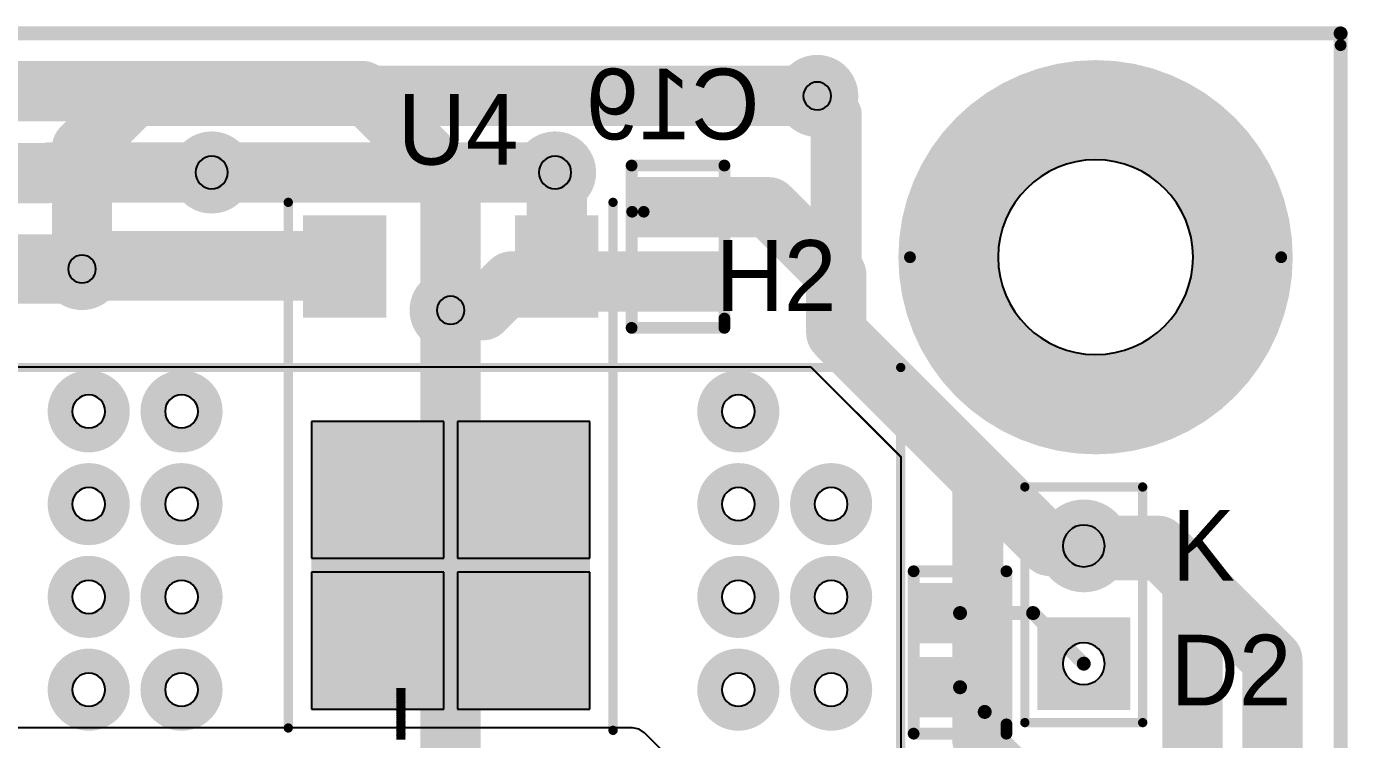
# Model space of a CAD drawing. Extents: x 0.11 to 5.41, y 1.37 to 6.94.
# Drawn here: x 4.278 to 5.399, y 6.336 to 6.941 of the extents above; entities that cross this region are included whole.
import ezdxf

# ---------------------------------------------------------------- set-up
doc = ezdxf.new("R2010")
doc.units = 0
doc.layers.get('0').update_dxf_attribs({"linetype": 'CONTINUOUS'})
for name, color, linetype in [('BOTTOMLAYER', 5, 'CONTINUOUS'), ('BOTTOMOVERLAY', 54, 'CONTINUOUS'), ('BOTTOMPASTE', 16, 'CONTINUOUS'), ('BOTTOMSOLDER', 6, 'CONTINUOUS'), ('DRILLDRAWING', 1, 'CONTINUOUS'), ('KEEPOUTLAYER', 6, 'CONTINUOUS'), ('MECHANICAL1', 6, 'CONTINUOUS'), ('MULTILAYER', 9, 'CONTINUOUS'), ('TOPLAYER', 1, 'CONTINUOUS'), ('TOPOVERLAY', 2, 'CONTINUOUS'), ('TOPPASTE', 8, 'CONTINUOUS'), ('TOPSOLDER', 216, 'CONTINUOUS')]:
    doc.layers.add(name, color=color, linetype=linetype)

# ---------------------------------------------------------------- blocks, each defined once
blk = doc.blocks.new('TO_252_10')
at = {"layer": 'MECHANICAL1', "const_width": 0.007874}
for points in [[(-0.3818898, 0.5703544), (-0.3818898, -0.1678346)], [(0.3779528, 0.5703544), (-0.3818898, 0.5703544)], [(0.3779528, 0.5703544), (0.3779528, -0.1678346)], [(0.3779528, -0.1678346), (-0.3818898, -0.1678346)]]:
    blk.add_lwpolyline(points, dxfattribs=at)
at = {"layer": 'MECHANICAL1', "const_width": 0.003937}
for points in [[(-0.3838583, 0.5703544, 1), (-0.3799213, 0.5703544, 1)], [(-0.3838583, 0.5703544, 1), (-0.3799213, 0.5703544, 1)], [(0.3759843, 0.5703544, 1), (0.3799213, 0.5703544, 1)], [(0.3759843, 0.5703544, 1), (0.3799213, 0.5703544, 1)], [(-0.3838583, -0.1678346, 1), (-0.3799213, -0.1678346, 1)], [(-0.3838583, -0.1678346, 1), (-0.3799213, -0.1678346, 1)], [(0.3759843, -0.1678346, 1), (0.3799213, -0.1678346, 1)], [(0.3759843, -0.1678346, 1), (0.3799213, -0.1678346, 1)]]:
    blk.add_lwpolyline(points, format="xyb", close=True, dxfattribs=at)
at = {"layer": 'TOPLAYER'}
for points, const_width in [([(-0.0541338, 0.112874), (-0.0541338, -0.1115354)], 0.1082677), ([(0.0541338, 0.112874), (0.0541338, -0.1115354)], 0.1082677), ([(-0.1082677, 0.0567716), (0.1082677, 0.0567716)], 0.1122047), ([(-0.1082677, -0.055433), (0.1082677, -0.055433)], 0.1122047), ([(-0.1027558, -0.2200788), (-0.1027558, -0.2870078)], 0.0255905), ([(-0.0771654, -0.2200788), (-0.0771654, -0.2870078)], 0.0255905), ([(0.0771654, -0.2200788), (0.0771654, -0.2870078)], 0.0255905), ([(0.1027558, -0.2200788), (0.1027558, -0.2870078)], 0.0255905), ([(-0.1155511, -0.2368111), (-0.0643701, -0.2368111)], 0.0334645), ([(0.0643701, -0.2368111), (0.1155511, -0.2368111)], 0.0334645), ([(-0.1155511, -0.2702755), (-0.0643701, -0.2702755)], 0.0334645), ([(0.0643701, -0.2702755), (0.1155511, -0.2702755)], 0.0334645)]:
    blk.add_lwpolyline(points, dxfattribs=dict(at, const_width=const_width))
for points, const_width in [([(-0.0541338, 0.0006693, 1), (0.0541338, 0.0006693, 1)], 0.1082677), ([(-0.1027559, -0.2535433, 1), (-0.0771653, -0.2535433, 1)], 0.0255905), ([(0.0771653, -0.2535433, 1), (0.1027559, -0.2535433, 1)], 0.0255905)]:
    blk.add_lwpolyline(points, format="xyb", close=True, dxfattribs=dict(at, const_width=const_width))
at = {"layer": 'TOPOVERLAY', "const_width": 0.007874}
for points in [[(-0.1377953, 0.1401654), (-0.1377953, -0.308)], [(0.1377953, 0.1381654), (0.1377953, -0.308)]]:
    blk.add_lwpolyline(points, dxfattribs=at)
at = {"layer": 'TOPOVERLAY'}
for points, const_width in [([(-0.1397638, 0.1401654, 1), (-0.1358268, 0.1401654, 1)], 0.003937), ([(0.1358268, 0.1381654, 1), (0.1397638, 0.1381654, 1)], 0.003937), ([(-0.154, -0.3, 1), (-0.1638426, -0.3, 1)], 0.0098425), ([(-0.1663032, -0.3, 1), (-0.161382, -0.3, 1)], 0.0049212), ([(-0.1564606, -0.3, 1), (-0.1515394, -0.3, 1)], 0.0049212), ([(-0.1397638, -0.308, 1), (-0.1358268, -0.308, 1)], 0.003937), ([(0.1358268, -0.308, 1), (0.1397638, -0.308, 1)], 0.003937)]:
    blk.add_lwpolyline(points, format="xyb", close=True, dxfattribs=dict(at, const_width=const_width))
at = {"layer": 'TOPPASTE'}
for points, const_width in [([(-0.0541338, 0.112874), (-0.0541338, -0.1115354)], 0.1082677), ([(0.0541338, 0.112874), (0.0541338, -0.1115354)], 0.1082677), ([(-0.1082677, 0.0567716), (0.1082677, 0.0567716)], 0.1122047), ([(-0.1082677, -0.055433), (0.1082677, -0.055433)], 0.1122047), ([(-0.1027558, -0.2200788), (-0.1027558, -0.2870078)], 0.0255905), ([(-0.0771654, -0.2200788), (-0.0771654, -0.2870078)], 0.0255905), ([(0.0771654, -0.2200788), (0.0771654, -0.2870078)], 0.0255905), ([(0.1027558, -0.2200788), (0.1027558, -0.2870078)], 0.0255905), ([(-0.1155511, -0.2368111), (-0.0643701, -0.2368111)], 0.0334645), ([(0.0643701, -0.2368111), (0.1155511, -0.2368111)], 0.0334645), ([(-0.1155511, -0.2702755), (-0.0643701, -0.2702755)], 0.0334645), ([(0.0643701, -0.2702755), (0.1155511, -0.2702755)], 0.0334645)]:
    blk.add_lwpolyline(points, dxfattribs=dict(at, const_width=const_width))
for points, const_width in [([(-0.0541338, 0.0006693, 1), (0.0541338, 0.0006693, 1)], 0.1082677), ([(-0.1027559, -0.2535433, 1), (-0.0771653, -0.2535433, 1)], 0.0255905), ([(0.0771653, -0.2535433, 1), (0.1027559, -0.2535433, 1)], 0.0255905)]:
    blk.add_lwpolyline(points, format="xyb", close=True, dxfattribs=dict(at, const_width=const_width))
at = {"layer": 'TOPSOLDER'}
for points, const_width in [([(-0.0590551, 0.1227165), (-0.0590551, -0.1213779)], 0.1181102), ([(0.0590551, 0.1227165), (0.0590551, -0.1213779)], 0.1181102), ([(-0.1181102, 0.0616929), (0.1181102, 0.0616929)], 0.1220472), ([(-0.1181102, -0.0603543), (0.1181102, -0.0603543)], 0.1220472), ([(-0.1076771, -0.2102363), (-0.1076771, -0.2968503)], 0.035433), ([(-0.0722441, -0.2102363), (-0.0722441, -0.2968503)], 0.035433), ([(0.0722441, -0.2102363), (0.0722441, -0.2968503)], 0.035433), ([(0.1076771, -0.2102363), (0.1076771, -0.2968503)], 0.035433), ([(-0.1253936, -0.2318898), (-0.0545276, -0.2318898)], 0.043307), ([(0.0545276, -0.2318898), (0.1253936, -0.2318898)], 0.043307), ([(-0.1253936, -0.2751968), (-0.0545276, -0.2751968)], 0.043307), ([(0.0545276, -0.2751968), (0.1253936, -0.2751968)], 0.043307)]:
    blk.add_lwpolyline(points, dxfattribs=dict(at, const_width=const_width))
for points, const_width in [([(-0.0590551, 0.0006693, 1), (0.0590551, 0.0006693, 1)], 0.1181102), ([(-0.1076771, -0.2535433, 1), (-0.0722441, -0.2535433, 1)], 0.035433), ([(0.0722441, -0.2535433, 1), (0.1076771, -0.2535433, 1)], 0.035433)]:
    blk.add_lwpolyline(points, format="xyb", close=True, dxfattribs=dict(at, const_width=const_width))
blk = doc.blocks.new('T________M___71')
at = {"layer": 'BOTTOMLAYER', "const_width": 0.0748031}
blk.add_lwpolyline([(-0.1200787, 0, 1), (0.1200787, 0, 1)], format="xyb", close=True, dxfattribs=at)
at = {"layer": 'BOTTOMSOLDER', "const_width": 0.0846456}
blk.add_lwpolyline([(-0.125, 0, 1), (0.125, 0, 1)], format="xyb", close=True, dxfattribs=at)
at = {"layer": 'DRILLDRAWING'}
blk.add_lwpolyline([(-0.0826771, 0, 1), (0.0826771, 0, 1)], format="xyb", close=True, dxfattribs=at)
at = {"layer": 'KEEPOUTLAYER'}
for points, const_width in [([(0.1574803, 0, 1), (-0.1574803, 0, 1)], 0.01), ([(-0.1599803, 0, 1), (-0.1549803, 0, 1)], 0.005), ([(0.1549803, 0, 1), (0.1599803, 0, 1)], 0.005)]:
    blk.add_lwpolyline(points, format="xyb", close=True, dxfattribs=dict(at, const_width=const_width))
at = {"layer": 'MULTILAYER', "const_width": 0.0748031}
blk.add_lwpolyline([(-0.1200787, 0, 1), (0.1200787, 0, 1)], format="xyb", close=True, dxfattribs=at)
at = {"layer": 'TOPLAYER', "const_width": 0.0748031}
blk.add_lwpolyline([(-0.1200787, 0, 1), (0.1200787, 0, 1)], format="xyb", close=True, dxfattribs=at)
at = {"layer": 'TOPSOLDER', "const_width": 0.0846456}
blk.add_lwpolyline([(-0.125, 0, 1), (0.125, 0, 1)], format="xyb", close=True, dxfattribs=at)
blk = doc.blocks.new('HDR1X2_75')
at = {"layer": 'BOTTOMLAYER', "const_width": 0.011811}
for points in [[(-0.023622, 0.0295275), (-0.023622, -0.0295275)], [(0.023622, 0.0295275), (0.023622, -0.0295275)], [(-0.0295275, 0.023622), (0.0295275, 0.023622)], [(-0.0295275, -0.023622), (0.0295275, -0.023622)]]:
    blk.add_lwpolyline(points, dxfattribs=at)
for points in [[(-0.023622, 0, 1), (0.023622, 0, 1)], [(0.076378, 0, 1), (0.123622, 0, 1)]]:
    blk.add_lwpolyline(points, format="xyb", close=True, dxfattribs=at)
at = {"layer": 'BOTTOMSOLDER', "const_width": 0.0216535}
for points in [[(-0.0285433, 0.03937), (-0.0285433, -0.03937)], [(0.0285433, 0.03937), (0.0285433, -0.03937)], [(-0.03937, 0.0285433), (0.03937, 0.0285433)], [(-0.03937, -0.0285433), (0.03937, -0.0285433)]]:
    blk.add_lwpolyline(points, dxfattribs=at)
for points in [[(-0.0285433, 0, 1), (0.0285433, 0, 1)], [(0.0714567, 0, 1), (0.1285433, 0, 1)]]:
    blk.add_lwpolyline(points, format="xyb", close=True, dxfattribs=at)
at = {"layer": 'DRILLDRAWING'}
for points in [[(-0.0177165, 0, 1), (0.0177165, 0, 1)], [(0.0822835, 0, 1), (0.1177165, 0, 1)]]:
    blk.add_lwpolyline(points, format="xyb", close=True, dxfattribs=at)
at = {"layer": 'MULTILAYER', "const_width": 0.011811}
for points in [[(-0.023622, 0.0295275), (-0.023622, -0.0295275)], [(0.023622, 0.0295275), (0.023622, -0.0295275)], [(-0.0295275, 0.023622), (0.0295275, 0.023622)], [(-0.0295275, -0.023622), (0.0295275, -0.023622)]]:
    blk.add_lwpolyline(points, dxfattribs=at)
for points in [[(-0.023622, 0, 1), (0.023622, 0, 1)], [(0.076378, 0, 1), (0.123622, 0, 1)]]:
    blk.add_lwpolyline(points, format="xyb", close=True, dxfattribs=at)
at = {"layer": 'TOPLAYER', "const_width": 0.011811}
for points in [[(-0.023622, 0.0295275), (-0.023622, -0.0295275)], [(0.023622, 0.0295275), (0.023622, -0.0295275)], [(-0.0295275, 0.023622), (0.0295275, 0.023622)], [(-0.0295275, -0.023622), (0.0295275, -0.023622)]]:
    blk.add_lwpolyline(points, dxfattribs=at)
for points in [[(-0.023622, 0, 1), (0.023622, 0, 1)], [(0.076378, 0, 1), (0.123622, 0, 1)]]:
    blk.add_lwpolyline(points, format="xyb", close=True, dxfattribs=at)
at = {"layer": 'TOPOVERLAY', "const_width": 0.007874}
for points in [[(-0.05, 0.05), (-0.05, -0.05)], [(-0.05, 0.05), (0.15, 0.05)], [(0.15, 0.05), (0.15, -0.05)], [(-0.05, -0.05), (0.15, -0.05)]]:
    blk.add_lwpolyline(points, dxfattribs=at)
at = {"layer": 'TOPOVERLAY', "const_width": 0.003937}
for points in [[(-0.0519685, 0.05, 1), (-0.0480315, 0.05, 1)], [(-0.0519685, 0.05, 1), (-0.0480315, 0.05, 1)], [(0.1480315, 0.05, 1), (0.1519685, 0.05, 1)], [(0.1480315, 0.05, 1), (0.1519685, 0.05, 1)], [(-0.0519685, -0.05, 1), (-0.0480315, -0.05, 1)], [(-0.0519685, -0.05, 1), (-0.0480315, -0.05, 1)], [(0.1480315, -0.05, 1), (0.1519685, -0.05, 1)], [(0.1480315, -0.05, 1), (0.1519685, -0.05, 1)]]:
    blk.add_lwpolyline(points, format="xyb", close=True, dxfattribs=at)
at = {"layer": 'TOPSOLDER', "const_width": 0.0216535}
for points in [[(-0.0285433, 0.03937), (-0.0285433, -0.03937)], [(0.0285433, 0.03937), (0.0285433, -0.03937)], [(-0.03937, 0.0285433), (0.03937, 0.0285433)], [(-0.03937, -0.0285433), (0.03937, -0.0285433)]]:
    blk.add_lwpolyline(points, dxfattribs=at)
for points in [[(-0.0285433, 0, 1), (0.0285433, 0, 1)], [(0.0714567, 0, 1), (0.1285433, 0, 1)]]:
    blk.add_lwpolyline(points, format="xyb", close=True, dxfattribs=at)
blk = doc.blocks.new('0805__2012__P_______B_82')
at = {"layer": 'BOTTOMLAYER'}
for points, const_width in [([(-0.015748, 0.0127952), (0.015748, 0.0127952)], 0.0255905), ([(-0.007874, 0.0255905), (-0.007874, -0.0255905)], 0.015748), ([(0.007874, 0.0255905), (0.007874, -0.0255905)], 0.015748), ([(0.0472441, 0.0127952), (0.0787401, 0.0127952)], 0.0255905), ([(0.0551181, 0.0255905), (0.0551181, -0.0255905)], 0.015748), ([(0.0708661, 0.0255905), (0.0708661, -0.0255905)], 0.015748), ([(-0.015748, -0.0127952), (0.015748, -0.0127952)], 0.0255905), ([(0.0472441, -0.0127952), (0.0787401, -0.0127952)], 0.0255905)]:
    blk.add_lwpolyline(points, dxfattribs=dict(at, const_width=const_width))
at = {"layer": 'BOTTOMLAYER', "const_width": 0.015748}
for points in [[(-0.007874, 0, 1), (0.007874, 0, 1)], [(0.0551181, 0, 1), (0.0708661, 0, 1)]]:
    blk.add_lwpolyline(points, format="xyb", close=True, dxfattribs=at)
at = {"layer": 'BOTTOMOVERLAY', "const_width": 0.01}
for points in [[(-0.0393701, 0.0393701), (0.0984252, 0.0393701)], [(-0.0393701, 0.0393701), (-0.0393701, -0.0393701)], [(0.0984252, 0.0393701), (0.0984252, -0.0393701)], [(-0.0393701, -0.0393701), (0.0984252, -0.0393701)], [(-0.0393701, -0.0393701), (-0.0314961, -0.0393701)]]:
    blk.add_lwpolyline(points, dxfattribs=at)
at = {"layer": 'BOTTOMOVERLAY', "const_width": 0.005}
for points in [[(-0.0418701, 0.0393701, 1), (-0.0368701, 0.0393701, 1)], [(-0.0418701, 0.0393701, 1), (-0.0368701, 0.0393701, 1)], [(0.0959252, 0.0393701, 1), (0.1009252, 0.0393701, 1)], [(0.0959252, 0.0393701, 1), (0.1009252, 0.0393701, 1)], [(-0.0418701, -0.0393701, 1), (-0.0368701, -0.0393701, 1)], [(-0.0418701, -0.0393701, 1), (-0.0368701, -0.0393701, 1)], [(-0.0418701, -0.0393701, 1), (-0.0368701, -0.0393701, 1)], [(-0.0339961, -0.0393701, 1), (-0.0289961, -0.0393701, 1)], [(0.0959252, -0.0393701, 1), (0.1009252, -0.0393701, 1)], [(0.0959252, -0.0393701, 1), (0.1009252, -0.0393701, 1)]]:
    blk.add_lwpolyline(points, format="xyb", close=True, dxfattribs=at)
at = {"layer": 'BOTTOMPASTE'}
for points, const_width in [([(-0.015748, 0.0127952), (0.015748, 0.0127952)], 0.0255905), ([(-0.007874, 0.0255905), (-0.007874, -0.0255905)], 0.015748), ([(0.007874, 0.0255905), (0.007874, -0.0255905)], 0.015748), ([(0.0472441, 0.0127952), (0.0787401, 0.0127952)], 0.0255905), ([(0.0551181, 0.0255905), (0.0551181, -0.0255905)], 0.015748), ([(0.0708661, 0.0255905), (0.0708661, -0.0255905)], 0.015748), ([(-0.015748, -0.0127952), (0.015748, -0.0127952)], 0.0255905), ([(0.0472441, -0.0127952), (0.0787401, -0.0127952)], 0.0255905)]:
    blk.add_lwpolyline(points, dxfattribs=dict(at, const_width=const_width))
at = {"layer": 'BOTTOMPASTE', "const_width": 0.015748}
for points in [[(-0.007874, 0, 1), (0.007874, 0, 1)], [(0.0551181, 0, 1), (0.0708661, 0, 1)]]:
    blk.add_lwpolyline(points, format="xyb", close=True, dxfattribs=at)
at = {"layer": 'BOTTOMSOLDER'}
for points, const_width in [([(-0.0127952, 0.035433), (-0.0127952, -0.035433)], 0.0255905), ([(0.0127952, 0.035433), (0.0127952, -0.035433)], 0.0255905), ([(0.0501969, 0.035433), (0.0501969, -0.035433)], 0.0255905), ([(0.0757873, 0.035433), (0.0757873, -0.035433)], 0.0255905), ([(-0.0255905, 0.0177165), (0.0255905, 0.0177165)], 0.035433), ([(0.0374016, 0.0177165), (0.0885826, 0.0177165)], 0.035433), ([(-0.0255905, -0.0177165), (0.0255905, -0.0177165)], 0.035433), ([(0.0374016, -0.0177165), (0.0885826, -0.0177165)], 0.035433)]:
    blk.add_lwpolyline(points, dxfattribs=dict(at, const_width=const_width))
at = {"layer": 'BOTTOMSOLDER', "const_width": 0.0255905}
for points in [[(-0.0127953, 0, 1), (0.0127953, 0, 1)], [(0.0501968, 0, 1), (0.0757874, 0, 1)]]:
    blk.add_lwpolyline(points, format="xyb", close=True, dxfattribs=at)
blk = doc.blocks.new('0805__2012__P_______B_101')
at = {"layer": 'BOTTOMLAYER'}
for points, const_width in [([(-0.015748, 0.0127952), (0.015748, 0.0127952)], 0.0255905), ([(-0.007874, 0.0255905), (-0.007874, -0.0255905)], 0.015748), ([(0.007874, 0.0255905), (0.007874, -0.0255905)], 0.015748), ([(0.0472441, 0.0127952), (0.0787401, 0.0127952)], 0.0255905), ([(0.0551181, 0.0255905), (0.0551181, -0.0255905)], 0.015748), ([(0.0708661, 0.0255905), (0.0708661, -0.0255905)], 0.015748), ([(-0.015748, -0.0127952), (0.015748, -0.0127952)], 0.0255905), ([(0.0472441, -0.0127952), (0.0787401, -0.0127952)], 0.0255905)]:
    blk.add_lwpolyline(points, dxfattribs=dict(at, const_width=const_width))
at = {"layer": 'BOTTOMLAYER', "const_width": 0.015748}
for points in [[(-0.007874, 0, 1), (0.007874, 0, 1)], [(0.0551181, 0, 1), (0.0708661, 0, 1)]]:
    blk.add_lwpolyline(points, format="xyb", close=True, dxfattribs=at)
at = {"layer": 'BOTTOMOVERLAY', "const_width": 0.01}
for points in [[(-0.0393701, 0.0393701), (0.0984252, 0.0393701)], [(-0.0393701, 0.0393701), (-0.0393701, -0.0393701)], [(0.0984252, 0.0393701), (0.0984252, -0.0393701)], [(-0.0393701, -0.0393701), (0.0984252, -0.0393701)], [(-0.0393701, -0.0393701), (-0.0314961, -0.0393701)]]:
    blk.add_lwpolyline(points, dxfattribs=at)
at = {"layer": 'BOTTOMOVERLAY', "const_width": 0.005}
for points in [[(-0.0418701, 0.0393701, 1), (-0.0368701, 0.0393701, 1)], [(-0.0418701, 0.0393701, 1), (-0.0368701, 0.0393701, 1)], [(0.0959252, 0.0393701, 1), (0.1009252, 0.0393701, 1)], [(0.0959252, 0.0393701, 1), (0.1009252, 0.0393701, 1)], [(-0.0418701, -0.0393701, 1), (-0.0368701, -0.0393701, 1)], [(-0.0418701, -0.0393701, 1), (-0.0368701, -0.0393701, 1)], [(-0.0418701, -0.0393701, 1), (-0.0368701, -0.0393701, 1)], [(-0.0339961, -0.0393701, 1), (-0.0289961, -0.0393701, 1)], [(0.0959252, -0.0393701, 1), (0.1009252, -0.0393701, 1)], [(0.0959252, -0.0393701, 1), (0.1009252, -0.0393701, 1)]]:
    blk.add_lwpolyline(points, format="xyb", close=True, dxfattribs=at)
at = {"layer": 'BOTTOMPASTE'}
for points, const_width in [([(-0.015748, 0.0127952), (0.015748, 0.0127952)], 0.0255905), ([(-0.007874, 0.0255905), (-0.007874, -0.0255905)], 0.015748), ([(0.007874, 0.0255905), (0.007874, -0.0255905)], 0.015748), ([(0.0472441, 0.0127952), (0.0787401, 0.0127952)], 0.0255905), ([(0.0551181, 0.0255905), (0.0551181, -0.0255905)], 0.015748), ([(0.0708661, 0.0255905), (0.0708661, -0.0255905)], 0.015748), ([(-0.015748, -0.0127952), (0.015748, -0.0127952)], 0.0255905), ([(0.0472441, -0.0127952), (0.0787401, -0.0127952)], 0.0255905)]:
    blk.add_lwpolyline(points, dxfattribs=dict(at, const_width=const_width))
at = {"layer": 'BOTTOMPASTE', "const_width": 0.015748}
for points in [[(-0.007874, 0, 1), (0.007874, 0, 1)], [(0.0551181, 0, 1), (0.0708661, 0, 1)]]:
    blk.add_lwpolyline(points, format="xyb", close=True, dxfattribs=at)
at = {"layer": 'BOTTOMSOLDER'}
for points, const_width in [([(-0.0127952, 0.035433), (-0.0127952, -0.035433)], 0.0255905), ([(0.0127952, 0.035433), (0.0127952, -0.035433)], 0.0255905), ([(0.0501969, 0.035433), (0.0501969, -0.035433)], 0.0255905), ([(0.0757873, 0.035433), (0.0757873, -0.035433)], 0.0255905), ([(-0.0255905, 0.0177165), (0.0255905, 0.0177165)], 0.035433), ([(0.0374016, 0.0177165), (0.0885826, 0.0177165)], 0.035433), ([(-0.0255905, -0.0177165), (0.0255905, -0.0177165)], 0.035433), ([(0.0374016, -0.0177165), (0.0885826, -0.0177165)], 0.035433)]:
    blk.add_lwpolyline(points, dxfattribs=dict(at, const_width=const_width))
at = {"layer": 'BOTTOMSOLDER', "const_width": 0.0255905}
for points in [[(-0.0127953, 0, 1), (0.0127953, 0, 1)], [(0.0501968, 0, 1), (0.0757874, 0, 1)]]:
    blk.add_lwpolyline(points, format="xyb", close=True, dxfattribs=at)

msp = doc.modelspace()

# ---------------------------------------------------------------- linework, layer by layer
at = {"layer": 'BOTTOMLAYER'}
for p, q in [((4.2598425, 6.6520866), (4.9433278, 6.6520866)), ((4.9433278, 6.6520866), (5.0196851, 6.5757293)), ((5.0196851, 6.5757293), (5.0196851, 5.9748266))]:
    msp.add_line(p, q, dxfattribs=at)
for points, const_width in [([(4.325, 6.8375591), (4.3693307, 6.8818898)], 0.0511811), ([(4.3693307, 6.8818898), (4.9488189, 6.8818898)], 0.0511811), ([(4.325, 6.735), (4.325, 6.8375591)], 0.0511811), ([(4.4350394, 6.8169291), (4.726378, 6.8169291)], 0.0511811), ([(4.8307084, 6.7874008), (4.9075992, 6.7874008)], 0.0511811), ([(4.9075992, 6.7874008), (4.965, 6.73)], 0.0511811), ([(4.665, 6.7), (4.6894094, 6.7244094)], 0.0511811), ([(4.6894094, 6.7244094), (4.8307087, 6.7244094)], 0.0511811), ([(4.965, 6.6809566), (4.965, 6.73)], 0.0511811), ([(4.6377953, 6.0393701), (4.6377953, 6.7)], 0.0511811), ([(4.6377953, 6.7), (4.665, 6.7)], 0.0511811), ([(4.965, 6.6809566), (5.1459566, 6.5)], 0.0511811), ([(5.1459566, 6.5), (5.175, 6.5)], 0.0511811), ([(5.175, 6.5), (5.238189, 6.5)], 0.0511811), ([(5.238189, 6.5), (5.335, 6.403189)], 0.0511811), ([(5.07, 6.4429921), (5.1320079, 6.4429921)], 0.011811), ([(5.1320079, 6.4429921), (5.175, 6.4)], 0.011811), ([(5.335, 3.97), (5.335, 6.403189)], 0.0511811), ([(5.07, 6.38), (5.0909449, 6.3590551)], 0.011811), ([(5.0909449, 6.2932026), (5.0909449, 6.3590551)], 0.011811)]:
    msp.add_lwpolyline(points, dxfattribs=dict(at, const_width=const_width))
for points, const_width in [([(4.3565354, 6.8818898, 1), (4.382126, 6.8818898, 1)], 0.0255905), ([(4.3565354, 6.8818898, 1), (4.382126, 6.8818898, 1)], 0.0255905), ([(4.9360236, 6.8818898, 1), (4.9616142, 6.8818898, 1)], 0.0255905), ([(4.9304134, 6.8818898, 1), (4.9672244, 6.8818898, 1)], 0.013189), ([(4.3122047, 6.8375591, 1), (4.3377953, 6.8375591, 1)], 0.0255905), ([(4.3122047, 6.8375591, 1), (4.3377953, 6.8375591, 1)], 0.0255905), ([(4.4222441, 6.8169291, 1), (4.4478347, 6.8169291, 1)], 0.0255905), ([(4.4156496, 6.8169291, 1), (4.4544292, 6.8169291, 1)], 0.0112204), ([(4.7135827, 6.8169291, 1), (4.7391733, 6.8169291, 1)], 0.0255905), ([(4.7069882, 6.8169291, 1), (4.7457678, 6.8169291, 1)], 0.0112204), ([(4.8179131, 6.7874008, 1), (4.8435037, 6.7874008, 1)], 0.0255905), ([(4.8948039, 6.7874008, 1), (4.9203945, 6.7874008, 1)], 0.0255905), ([(4.8948039, 6.7874008, 1), (4.9203945, 6.7874008, 1)], 0.0255905), ([(4.3122047, 6.735, 1), (4.3377953, 6.735, 1)], 0.0255905), ([(4.3065945, 6.735, 1), (4.3434055, 6.735, 1)], 0.013189), ([(4.6766141, 6.7244094, 1), (4.7022047, 6.7244094, 1)], 0.0255905), ([(4.6766141, 6.7244094, 1), (4.7022047, 6.7244094, 1)], 0.0255905), ([(4.8179134, 6.7244094, 1), (4.843504, 6.7244094, 1)], 0.0255905), ([(4.9522047, 6.73, 1), (4.9777953, 6.73, 1)], 0.0255905), ([(4.9522047, 6.73, 1), (4.9777953, 6.73, 1)], 0.0255905), ([(4.625, 6.7, 1), (4.6505906, 6.7, 1)], 0.0255905), ([(4.625, 6.7, 1), (4.6505906, 6.7, 1)], 0.0255905), ([(4.6193898, 6.7, 1), (4.6562008, 6.7, 1)], 0.013189), ([(4.6522047, 6.7, 1), (4.6777953, 6.7, 1)], 0.0255905), ([(4.6522047, 6.7, 1), (4.6777953, 6.7, 1)], 0.0255905), ([(4.9522047, 6.6809566, 1), (4.9777953, 6.6809566, 1)], 0.0255905), ([(4.9522047, 6.6809566, 1), (4.9777953, 6.6809566, 1)], 0.0255905), ([(4.3112087, 6.6141732, 1), (4.3502087, 6.6141732, 1)], 0.011), ([(4.3899488, 6.6141732, 1), (4.4289488, 6.6141732, 1)], 0.011), ([(4.8623898, 6.6141732, 1), (4.9013898, 6.6141732, 1)], 0.011), ([(4.3112087, 6.5354331, 1), (4.3502087, 6.5354331, 1)], 0.011), ([(4.3899488, 6.5354331, 1), (4.4289488, 6.5354331, 1)], 0.011), ([(4.8623898, 6.5354331, 1), (4.9013898, 6.5354331, 1)], 0.011), ([(4.9411299, 6.5354331, 1), (4.9801299, 6.5354331, 1)], 0.011), ([(5.1331613, 6.5, 1), (5.1587519, 6.5, 1)], 0.0255905), ([(5.1331613, 6.5, 1), (5.1587519, 6.5, 1)], 0.0255905), ([(5.1622047, 6.5, 1), (5.1877953, 6.5, 1)], 0.0255905), ([(5.1622047, 6.5, 1), (5.1877953, 6.5, 1)], 0.0255905), ([(5.2253937, 6.5, 1), (5.2509843, 6.5, 1)], 0.0255905), ([(5.2253937, 6.5, 1), (5.2509843, 6.5, 1)], 0.0255905), ([(4.3112087, 6.4566929, 1), (4.3502087, 6.4566929, 1)], 0.011), ([(4.3899488, 6.4566929, 1), (4.4289488, 6.4566929, 1)], 0.011), ([(4.8623898, 6.4566929, 1), (4.9013898, 6.4566929, 1)], 0.011), ([(4.9411299, 6.4566929, 1), (4.9801299, 6.4566929, 1)], 0.011), ([(5.0670473, 6.4429921, 1), (5.0729527, 6.4429921, 1)], 0.0059055), ([(5.1290552, 6.4429921, 1), (5.1349606, 6.4429921, 1)], 0.0059055), ([(5.1290552, 6.4429921, 1), (5.1349606, 6.4429921, 1)], 0.0059055), ([(5.3222047, 6.403189, 1), (5.3477953, 6.403189, 1)], 0.0255905), ([(5.3222047, 6.403189, 1), (5.3477953, 6.403189, 1)], 0.0255905), ([(4.3112087, 6.3779528, 1), (4.3502087, 6.3779528, 1)], 0.011), ([(4.3899488, 6.3779528, 1), (4.4289488, 6.3779528, 1)], 0.011), ([(4.8623898, 6.3779528, 1), (4.9013898, 6.3779528, 1)], 0.011), ([(4.9411299, 6.3779528, 1), (4.9801299, 6.3779528, 1)], 0.011), ([(5.1720473, 6.4, 1), (5.1779527, 6.4, 1)], 0.0059055), ([(5.0670473, 6.38, 1), (5.0729527, 6.38, 1)], 0.0059055), ([(5.0879922, 6.3590551, 1), (5.0938976, 6.3590551, 1)], 0.0059055), ([(5.0879922, 6.3590551, 1), (5.0938976, 6.3590551, 1)], 0.0059055)]:
    msp.add_lwpolyline(points, format="xyb", close=True, dxfattribs=dict(at, const_width=const_width))
at = {"layer": 'BOTTOMOVERLAY', "const_width": 0.001}
for points in [[(4.592063, 6.379), (4.599063, 6.379)], [(4.592063, 6.378), (4.599063, 6.378)], [(4.592063, 6.377), (4.599063, 6.377)], [(4.592063, 6.376), (4.599063, 6.376)], [(4.592063, 6.375), (4.599063, 6.375)], [(4.592063, 6.374), (4.599063, 6.374)], [(4.592063, 6.373), (4.599063, 6.373)], [(4.592063, 6.372), (4.599063, 6.372)], [(4.592063, 6.371), (4.599063, 6.371)], [(4.592063, 6.37), (4.599063, 6.37)], [(4.592063, 6.369), (4.599063, 6.369)], [(4.592063, 6.368), (4.599063, 6.368)], [(4.592063, 6.367), (4.599063, 6.367)], [(4.592063, 6.366), (4.599063, 6.366)], [(4.592063, 6.365), (4.599063, 6.365)], [(4.592063, 6.364), (4.599063, 6.364)], [(4.592063, 6.363), (4.599063, 6.363)], [(4.592063, 6.362), (4.599063, 6.362)], [(4.592063, 6.361), (4.599063, 6.361)], [(4.592063, 6.36), (4.599063, 6.36)], [(4.592063, 6.359), (4.599063, 6.359)], [(4.592063, 6.358), (4.599063, 6.358)], [(4.592063, 6.357), (4.599063, 6.357)], [(4.592063, 6.356), (4.599063, 6.356)], [(4.592063, 6.355), (4.599063, 6.355)], [(4.592063, 6.354), (4.599063, 6.354)], [(4.592063, 6.353), (4.599063, 6.353)], [(4.592063, 6.352), (4.599063, 6.352)], [(4.592063, 6.351), (4.599063, 6.351)], [(4.592063, 6.35), (4.599063, 6.35)], [(4.592063, 6.349), (4.599063, 6.349)], [(4.592063, 6.348), (4.599063, 6.348)], [(4.592063, 6.347), (4.599063, 6.347)], [(4.592063, 6.346), (4.599063, 6.346)], [(4.592063, 6.345), (4.599063, 6.345)], [(4.592063, 6.344), (4.599063, 6.344)], [(4.592063, 6.343), (4.599063, 6.343)], [(4.592063, 6.342), (4.599063, 6.342)], [(4.592063, 6.341), (4.599063, 6.341)], [(4.592063, 6.34), (4.599063, 6.34)], [(4.592063, 6.339), (4.599063, 6.339)], [(4.592063, 6.338), (4.599063, 6.338)], [(4.592063, 6.337), (4.599063, 6.337)], [(4.592063, 6.336), (4.599063, 6.336)]]:
    msp.add_lwpolyline(points, dxfattribs=at)
at = {"layer": 'BOTTOMOVERLAY', "const_width": 0.0005}
for points in [[(4.591813, 6.379, 1), (4.592313, 6.379, 1)], [(4.591813, 6.378, 1), (4.592313, 6.378, 1)], [(4.598813, 6.379, 1), (4.599313, 6.379, 1)], [(4.598813, 6.378, 1), (4.599313, 6.378, 1)], [(4.591813, 6.377, 1), (4.592313, 6.377, 1)], [(4.591813, 6.376, 1), (4.592313, 6.376, 1)], [(4.591813, 6.375, 1), (4.592313, 6.375, 1)], [(4.591813, 6.374, 1), (4.592313, 6.374, 1)], [(4.591813, 6.373, 1), (4.592313, 6.373, 1)], [(4.591813, 6.372, 1), (4.592313, 6.372, 1)], [(4.591813, 6.371, 1), (4.592313, 6.371, 1)], [(4.591813, 6.37, 1), (4.592313, 6.37, 1)], [(4.591813, 6.369, 1), (4.592313, 6.369, 1)], [(4.591813, 6.368, 1), (4.592313, 6.368, 1)], [(4.591813, 6.367, 1), (4.592313, 6.367, 1)], [(4.598813, 6.377, 1), (4.599313, 6.377, 1)], [(4.598813, 6.376, 1), (4.599313, 6.376, 1)], [(4.598813, 6.375, 1), (4.599313, 6.375, 1)], [(4.598813, 6.374, 1), (4.599313, 6.374, 1)], [(4.598813, 6.373, 1), (4.599313, 6.373, 1)], [(4.598813, 6.372, 1), (4.599313, 6.372, 1)], [(4.598813, 6.371, 1), (4.599313, 6.371, 1)], [(4.598813, 6.37, 1), (4.599313, 6.37, 1)], [(4.598813, 6.369, 1), (4.599313, 6.369, 1)], [(4.598813, 6.368, 1), (4.599313, 6.368, 1)], [(4.598813, 6.367, 1), (4.599313, 6.367, 1)], [(4.591813, 6.366, 1), (4.592313, 6.366, 1)], [(4.591813, 6.365, 1), (4.592313, 6.365, 1)], [(4.591813, 6.364, 1), (4.592313, 6.364, 1)], [(4.591813, 6.363, 1), (4.592313, 6.363, 1)], [(4.591813, 6.362, 1), (4.592313, 6.362, 1)], [(4.591813, 6.361, 1), (4.592313, 6.361, 1)], [(4.591813, 6.36, 1), (4.592313, 6.36, 1)], [(4.591813, 6.359, 1), (4.592313, 6.359, 1)], [(4.591813, 6.358, 1), (4.592313, 6.358, 1)], [(4.591813, 6.357, 1), (4.592313, 6.357, 1)], [(4.591813, 6.356, 1), (4.592313, 6.356, 1)], [(4.598813, 6.366, 1), (4.599313, 6.366, 1)], [(4.598813, 6.365, 1), (4.599313, 6.365, 1)], [(4.598813, 6.364, 1), (4.599313, 6.364, 1)], [(4.598813, 6.363, 1), (4.599313, 6.363, 1)], [(4.598813, 6.362, 1), (4.599313, 6.362, 1)], [(4.598813, 6.361, 1), (4.599313, 6.361, 1)], [(4.598813, 6.36, 1), (4.599313, 6.36, 1)], [(4.598813, 6.359, 1), (4.599313, 6.359, 1)], [(4.598813, 6.358, 1), (4.599313, 6.358, 1)], [(4.598813, 6.357, 1), (4.599313, 6.357, 1)], [(4.598813, 6.356, 1), (4.599313, 6.356, 1)], [(4.591813, 6.355, 1), (4.592313, 6.355, 1)], [(4.591813, 6.354, 1), (4.592313, 6.354, 1)], [(4.591813, 6.353, 1), (4.592313, 6.353, 1)], [(4.591813, 6.352, 1), (4.592313, 6.352, 1)], [(4.591813, 6.351, 1), (4.592313, 6.351, 1)], [(4.591813, 6.35, 1), (4.592313, 6.35, 1)], [(4.591813, 6.349, 1), (4.592313, 6.349, 1)], [(4.591813, 6.348, 1), (4.592313, 6.348, 1)], [(4.591813, 6.347, 1), (4.592313, 6.347, 1)], [(4.591813, 6.346, 1), (4.592313, 6.346, 1)], [(4.591813, 6.345, 1), (4.592313, 6.345, 1)], [(4.598813, 6.355, 1), (4.599313, 6.355, 1)], [(4.598813, 6.354, 1), (4.599313, 6.354, 1)], [(4.598813, 6.353, 1), (4.599313, 6.353, 1)], [(4.598813, 6.352, 1), (4.599313, 6.352, 1)], [(4.598813, 6.351, 1), (4.599313, 6.351, 1)], [(4.598813, 6.35, 1), (4.599313, 6.35, 1)], [(4.598813, 6.349, 1), (4.599313, 6.349, 1)], [(4.598813, 6.348, 1), (4.599313, 6.348, 1)], [(4.598813, 6.347, 1), (4.599313, 6.347, 1)], [(4.598813, 6.346, 1), (4.599313, 6.346, 1)], [(4.598813, 6.345, 1), (4.599313, 6.345, 1)], [(4.591813, 6.344, 1), (4.592313, 6.344, 1)], [(4.591813, 6.343, 1), (4.592313, 6.343, 1)], [(4.591813, 6.342, 1), (4.592313, 6.342, 1)], [(4.591813, 6.341, 1), (4.592313, 6.341, 1)], [(4.591813, 6.34, 1), (4.592313, 6.34, 1)], [(4.591813, 6.339, 1), (4.592313, 6.339, 1)], [(4.591813, 6.338, 1), (4.592313, 6.338, 1)], [(4.591813, 6.337, 1), (4.592313, 6.337, 1)], [(4.591813, 6.336, 1), (4.592313, 6.336, 1)], [(4.598813, 6.344, 1), (4.599313, 6.344, 1)], [(4.598813, 6.343, 1), (4.599313, 6.343, 1)], [(4.598813, 6.342, 1), (4.599313, 6.342, 1)], [(4.598813, 6.341, 1), (4.599313, 6.341, 1)], [(4.598813, 6.34, 1), (4.599313, 6.34, 1)], [(4.598813, 6.339, 1), (4.599313, 6.339, 1)], [(4.598813, 6.338, 1), (4.599313, 6.338, 1)], [(4.598813, 6.337, 1), (4.599313, 6.337, 1)], [(4.598813, 6.336, 1), (4.599313, 6.336, 1)]]:
    msp.add_lwpolyline(points, format="xyb", close=True, dxfattribs=at)
at = {"layer": 'BOTTOMSOLDER'}
for points, const_width in [([(4.9254922, 6.8818898, 1), (4.9721456, 6.8818898, 1)], 0.0230315), ([(4.4107284, 6.8169291, 1), (4.4593504, 6.8169291, 1)], 0.0210629), ([(4.702067, 6.8169291, 1), (4.750689, 6.8169291, 1)], 0.0210629), ([(4.3016733, 6.735, 1), (4.3483267, 6.735, 1)], 0.0230315), ([(4.6144686, 6.7, 1), (4.661122, 6.7, 1)], 0.0230315), ([(4.3062875, 6.6141732, 1), (4.3551299, 6.6141732, 1)], 0.0208425), ([(4.3850276, 6.6141732, 1), (4.43387, 6.6141732, 1)], 0.0208425), ([(4.8574686, 6.6141732, 1), (4.906311, 6.6141732, 1)], 0.0208425), ([(4.3062875, 6.5354331, 1), (4.3551299, 6.5354331, 1)], 0.0208425), ([(4.3850276, 6.5354331, 1), (4.43387, 6.5354331, 1)], 0.0208425), ([(4.8574686, 6.5354331, 1), (4.906311, 6.5354331, 1)], 0.0208425), ([(4.9362087, 6.5354331, 1), (4.9850511, 6.5354331, 1)], 0.0208425), ([(4.3062875, 6.4566929, 1), (4.3551299, 6.4566929, 1)], 0.0208425), ([(4.3850276, 6.4566929, 1), (4.43387, 6.4566929, 1)], 0.0208425), ([(4.8574686, 6.4566929, 1), (4.906311, 6.4566929, 1)], 0.0208425), ([(4.9362087, 6.4566929, 1), (4.9850511, 6.4566929, 1)], 0.0208425), ([(4.3062875, 6.3779528, 1), (4.3551299, 6.3779528, 1)], 0.0208425), ([(4.3850276, 6.3779528, 1), (4.43387, 6.3779528, 1)], 0.0208425), ([(4.8574686, 6.3779528, 1), (4.906311, 6.3779528, 1)], 0.0208425), ([(4.9362087, 6.3779528, 1), (4.9850511, 6.3779528, 1)], 0.0208425)]:
    msp.add_lwpolyline(points, format="xyb", close=True, dxfattribs=dict(at, const_width=const_width))
at = {"layer": 'DRILLDRAWING'}
for points in [[(4.9370079, 6.8818898, 1), (4.9606299, 6.8818898, 1)], [(4.4212599, 6.8169291, 1), (4.4488189, 6.8169291, 1)], [(4.7125985, 6.8169291, 1), (4.7401575, 6.8169291, 1)], [(4.313189, 6.735, 1), (4.336811, 6.735, 1)], [(4.6259843, 6.7, 1), (4.6496063, 6.7, 1)], [(4.3167087, 6.6141732, 1), (4.3447087, 6.6141732, 1)], [(4.3954488, 6.6141732, 1), (4.4234488, 6.6141732, 1)], [(4.8678898, 6.6141732, 1), (4.8958898, 6.6141732, 1)], [(4.3167087, 6.5354331, 1), (4.3447087, 6.5354331, 1)], [(4.3954488, 6.5354331, 1), (4.4234488, 6.5354331, 1)], [(4.8678898, 6.5354331, 1), (4.8958898, 6.5354331, 1)], [(4.9466299, 6.5354331, 1), (4.9746299, 6.5354331, 1)], [(4.3167087, 6.4566929, 1), (4.3447087, 6.4566929, 1)], [(4.3954488, 6.4566929, 1), (4.4234488, 6.4566929, 1)], [(4.8678898, 6.4566929, 1), (4.8958898, 6.4566929, 1)], [(4.9466299, 6.4566929, 1), (4.9746299, 6.4566929, 1)], [(4.3167087, 6.3779528, 1), (4.3447087, 6.3779528, 1)], [(4.3954488, 6.3779528, 1), (4.4234488, 6.3779528, 1)], [(4.8678898, 6.3779528, 1), (4.8958898, 6.3779528, 1)], [(4.9466299, 6.3779528, 1), (4.9746299, 6.3779528, 1)]]:
    msp.add_lwpolyline(points, format="xyb", close=True, dxfattribs=at)
at = {"layer": 'KEEPOUTLAYER', "const_width": 0.011811}
for points in [[(2.01, 6.935), (5.3929134, 6.935)], [(5.3929134, 3.01), (5.3929134, 6.935)]]:
    msp.add_lwpolyline(points, dxfattribs=at)
at = {"layer": 'KEEPOUTLAYER', "const_width": 0.0059055}
msp.add_lwpolyline([(5.3899607, 6.935, 1), (5.3958661, 6.935, 1)], format="xyb", close=True, dxfattribs=at)
msp.add_lwpolyline([(5.3899607, 6.935, 1), (5.3958661, 6.935, 1)], format="xyb", close=True, dxfattribs=at)
at = {"layer": 'MECHANICAL1', "const_width": 0.01}
msp.add_lwpolyline([(5.3929134, 2.725), (5.3929134, 6.925)], dxfattribs=at)
at = {"layer": 'MECHANICAL1', "const_width": 0.005}
msp.add_lwpolyline([(5.3904134, 6.925, 1), (5.3954134, 6.925, 1)], format="xyb", close=True, dxfattribs=at)
at = {"layer": 'MULTILAYER'}
for points, const_width in [([(4.9304134, 6.8818898, 1), (4.9672244, 6.8818898, 1)], 0.013189), ([(4.4156496, 6.8169291, 1), (4.4544292, 6.8169291, 1)], 0.0112204), ([(4.7069882, 6.8169291, 1), (4.7457678, 6.8169291, 1)], 0.0112204), ([(4.3065945, 6.735, 1), (4.3434055, 6.735, 1)], 0.013189), ([(4.6193898, 6.7, 1), (4.6562008, 6.7, 1)], 0.013189), ([(4.3112087, 6.6141732, 1), (4.3502087, 6.6141732, 1)], 0.011), ([(4.3899488, 6.6141732, 1), (4.4289488, 6.6141732, 1)], 0.011), ([(4.8623898, 6.6141732, 1), (4.9013898, 6.6141732, 1)], 0.011), ([(4.3112087, 6.5354331, 1), (4.3502087, 6.5354331, 1)], 0.011), ([(4.3899488, 6.5354331, 1), (4.4289488, 6.5354331, 1)], 0.011), ([(4.8623898, 6.5354331, 1), (4.9013898, 6.5354331, 1)], 0.011), ([(4.9411299, 6.5354331, 1), (4.9801299, 6.5354331, 1)], 0.011), ([(4.3112087, 6.4566929, 1), (4.3502087, 6.4566929, 1)], 0.011), ([(4.3899488, 6.4566929, 1), (4.4289488, 6.4566929, 1)], 0.011), ([(4.8623898, 6.4566929, 1), (4.9013898, 6.4566929, 1)], 0.011), ([(4.9411299, 6.4566929, 1), (4.9801299, 6.4566929, 1)], 0.011), ([(4.3112087, 6.3779528, 1), (4.3502087, 6.3779528, 1)], 0.011), ([(4.3899488, 6.3779528, 1), (4.4289488, 6.3779528, 1)], 0.011), ([(4.8623898, 6.3779528, 1), (4.9013898, 6.3779528, 1)], 0.011), ([(4.9411299, 6.3779528, 1), (4.9801299, 6.3779528, 1)], 0.011)]:
    msp.add_lwpolyline(points, format="xyb", close=True, dxfattribs=dict(at, const_width=const_width))
at = {"layer": 'TOPLAYER'}
for p, q in [((4.2598425, 6.6520866), (4.942987, 6.6520866)), ((4.942987, 6.6520866), (5.0196851, 6.5753885)), ((4.6318898, 6.6056299), (4.5196851, 6.6056299)), ((4.5196851, 6.6056299), (4.5196851, 6.4894882)), ((4.6318898, 6.4894882), (4.6318898, 6.6056299)), ((4.7559055, 6.6056299), (4.6437008, 6.6056299)), ((4.6437008, 6.6056299), (4.6437008, 6.4894882)), ((4.7559055, 6.4894882), (4.7559055, 6.6056299)), ((5.0196851, 6.5753885), (5.0196851, 6.1306904)), ((4.5196851, 6.4894882), (4.6318898, 6.4894882)), ((4.6437008, 6.4894882), (4.7559055, 6.4894882)), ((4.6318898, 6.4776772), (4.5196851, 6.4776772)), ((4.5196851, 6.4776772), (4.5196851, 6.3615355)), ((4.6318898, 6.3615355), (4.6318898, 6.4776772)), ((4.7559055, 6.4776772), (4.6437008, 6.4776772)), ((4.6437008, 6.4776772), (4.6437008, 6.3615355)), ((4.7559055, 6.3615355), (4.7559055, 6.4776772)), ((4.5196851, 6.3615355), (4.6318898, 6.3615355)), ((4.6437008, 6.3615355), (4.7559055, 6.3615355)), ((4.7921918, 6.3456652), (4.2598425, 6.3456652)), ((4.7977219, 6.3445652), (4.7921918, 6.3456652)), ((4.8024101, 6.3414326), (4.7977219, 6.3445652)), ((4.9594213, 6.1844214), (4.8024101, 6.3414326))]:
    msp.add_line(p, q, dxfattribs=at)
for points, const_width in [([(3.496063, 6.886063), (4.5627559, 6.886063)], 0.0511811), ([(4.5627559, 6.886063), (4.6377953, 6.8110236)], 0.0511811), ([(4.9488189, 6.8818898), (4.965, 6.8657087)], 0.0433071), ([(4.965, 6.675), (4.965, 6.8657087)], 0.0433071), ([(4.1931953, 6.8164567), (4.2968047, 6.8164567)], 0.0511811), ([(4.2968047, 6.8164567), (4.2972771, 6.8169291)], 0.0511811), ([(4.2972771, 6.8169291), (4.4350394, 6.8169291)], 0.0511811), ([(4.726378, 6.8169291), (4.7277559, 6.8155512)], 0.0511811), ([(4.7277559, 6.7377953), (4.7277559, 6.8155512)], 0.0511811), ([(4.6377953, 6.7), (4.6377953, 6.8110236)], 0.0511811), ([(4.18, 6.735), (4.325, 6.735)], 0.0590551), ([(4.3387795, 6.7362205), (4.3403543, 6.7377953)], 0.0590551), ([(4.3403543, 6.7377953), (4.5478347, 6.7377953)], 0.0590551), ([(4.6377953, 6.4835827), (4.6377953, 6.7)], 0.0511811), ([(4.965, 6.675), (5.085, 6.555)], 0.0433071), ([(5.085, 6.335), (5.085, 6.555)], 0.0433071), ([(5.19, 6.4925), (5.2387598, 6.4925)], 0.0433071), ([(5.2387598, 6.4925), (5.2673622, 6.4638976)], 0.0433071), ([(5.2673622, 6.0440158), (5.2673622, 6.4638976)], 0.0511811), ([(5.085, 6.335), (5.145, 6.275)], 0.0433071)]:
    msp.add_lwpolyline(points, dxfattribs=dict(at, const_width=const_width))
for points, const_width in [([(4.5499606, 6.886063, 1), (4.5755512, 6.886063, 1)], 0.0255905), ([(4.5499606, 6.886063, 1), (4.5755512, 6.886063, 1)], 0.0255905), ([(4.9304134, 6.8818898, 1), (4.9672244, 6.8818898, 1)], 0.013189), ([(4.9379921, 6.8818898, 1), (4.9596457, 6.8818898, 1)], 0.0216535), ([(4.9541732, 6.8657087, 1), (4.9758268, 6.8657087, 1)], 0.0216535), ([(4.9541732, 6.8657087, 1), (4.9758268, 6.8657087, 1)], 0.0216535), ([(4.2840094, 6.8164567, 1), (4.3096, 6.8164567, 1)], 0.0255905), ([(4.2840094, 6.8164567, 1), (4.3096, 6.8164567, 1)], 0.0255905), ([(4.2844818, 6.8169291, 1), (4.3100724, 6.8169291, 1)], 0.0255905), ([(4.2844818, 6.8169291, 1), (4.3100724, 6.8169291, 1)], 0.0255905), ([(4.4222441, 6.8169291, 1), (4.4478347, 6.8169291, 1)], 0.0255905), ([(4.4156496, 6.8169291, 1), (4.4544292, 6.8169291, 1)], 0.0112204), ([(4.7135827, 6.8169291, 1), (4.7391733, 6.8169291, 1)], 0.0255905), ([(4.7069882, 6.8169291, 1), (4.7457678, 6.8169291, 1)], 0.0112204), ([(4.7149606, 6.8155512, 1), (4.7405512, 6.8155512, 1)], 0.0255905), ([(4.7149606, 6.8155512, 1), (4.7405512, 6.8155512, 1)], 0.0255905), ([(4.625, 6.8110236, 1), (4.6505906, 6.8110236, 1)], 0.0255905), ([(4.625, 6.8110236, 1), (4.6505906, 6.8110236, 1)], 0.0255905), ([(4.3102362, 6.735, 1), (4.3397638, 6.735, 1)], 0.0295275), ([(4.3065945, 6.735, 1), (4.3434055, 6.735, 1)], 0.013189), ([(4.3240157, 6.7362205, 1), (4.3535433, 6.7362205, 1)], 0.0295275), ([(4.3255905, 6.7377953, 1), (4.3551181, 6.7377953, 1)], 0.0295275), ([(4.3255905, 6.7377953, 1), (4.3551181, 6.7377953, 1)], 0.0295275), ([(4.5330709, 6.7377953, 1), (4.5625985, 6.7377953, 1)], 0.0295275), ([(4.7149606, 6.7377953, 1), (4.7405512, 6.7377953, 1)], 0.0255905), ([(4.625, 6.7, 1), (4.6505906, 6.7, 1)], 0.0255905), ([(4.625, 6.7, 1), (4.6505906, 6.7, 1)], 0.0255905), ([(4.6193898, 6.7, 1), (4.6562008, 6.7, 1)], 0.013189), ([(4.9541732, 6.675, 1), (4.9758268, 6.675, 1)], 0.0216535), ([(4.9541732, 6.675, 1), (4.9758268, 6.675, 1)], 0.0216535), ([(4.3112087, 6.6141732, 1), (4.3502087, 6.6141732, 1)], 0.011), ([(4.3899488, 6.6141732, 1), (4.4289488, 6.6141732, 1)], 0.011), ([(4.8623898, 6.6141732, 1), (4.9013898, 6.6141732, 1)], 0.011), ([(5.0741732, 6.555, 1), (5.0958268, 6.555, 1)], 0.0216535), ([(5.0741732, 6.555, 1), (5.0958268, 6.555, 1)], 0.0216535), ([(4.3112087, 6.5354331, 1), (4.3502087, 6.5354331, 1)], 0.011), ([(4.3899488, 6.5354331, 1), (4.4289488, 6.5354331, 1)], 0.011), ([(4.8623898, 6.5354331, 1), (4.9013898, 6.5354331, 1)], 0.011), ([(4.9411299, 6.5354331, 1), (4.9801299, 6.5354331, 1)], 0.011), ([(5.1791732, 6.4925, 1), (5.2008268, 6.4925, 1)], 0.0216535), ([(5.227933, 6.4925, 1), (5.2495866, 6.4925, 1)], 0.0216535), ([(5.227933, 6.4925, 1), (5.2495866, 6.4925, 1)], 0.0216535), ([(4.625, 6.4835827, 1), (4.6505906, 6.4835827, 1)], 0.0255905), ([(4.3112087, 6.4566929, 1), (4.3502087, 6.4566929, 1)], 0.011), ([(4.3899488, 6.4566929, 1), (4.4289488, 6.4566929, 1)], 0.011), ([(4.8623898, 6.4566929, 1), (4.9013898, 6.4566929, 1)], 0.011), ([(4.9411299, 6.4566929, 1), (4.9801299, 6.4566929, 1)], 0.011), ([(5.2545669, 6.4638976, 1), (5.2801575, 6.4638976, 1)], 0.0255905), ([(5.2565354, 6.4638976, 1), (5.278189, 6.4638976, 1)], 0.0216535), ([(4.3112087, 6.3779528, 1), (4.3502087, 6.3779528, 1)], 0.011), ([(4.3899488, 6.3779528, 1), (4.4289488, 6.3779528, 1)], 0.011), ([(4.8623898, 6.3779528, 1), (4.9013898, 6.3779528, 1)], 0.011), ([(4.9411299, 6.3779528, 1), (4.9801299, 6.3779528, 1)], 0.011), ([(5.0741732, 6.335, 1), (5.0958268, 6.335, 1)], 0.0216535), ([(5.0741732, 6.335, 1), (5.0958268, 6.335, 1)], 0.0216535)]:
    msp.add_lwpolyline(points, format="xyb", close=True, dxfattribs=dict(at, const_width=const_width))
msp.add_solid([(4.5196851, 6.3615355), (4.7559055, 6.3615355), (4.5196851, 6.6056299), (4.7559055, 6.6056299)], dxfattribs=at)
at = {"layer": 'TOPSOLDER'}
for points, const_width in [([(4.9254922, 6.8818898, 1), (4.9721456, 6.8818898, 1)], 0.0230315), ([(4.4107284, 6.8169291, 1), (4.4593504, 6.8169291, 1)], 0.0210629), ([(4.702067, 6.8169291, 1), (4.750689, 6.8169291, 1)], 0.0210629), ([(4.3016733, 6.735, 1), (4.3483267, 6.735, 1)], 0.0230315), ([(4.6144686, 6.7, 1), (4.661122, 6.7, 1)], 0.0230315), ([(4.3062875, 6.6141732, 1), (4.3551299, 6.6141732, 1)], 0.0208425), ([(4.3850276, 6.6141732, 1), (4.43387, 6.6141732, 1)], 0.0208425), ([(4.8574686, 6.6141732, 1), (4.906311, 6.6141732, 1)], 0.0208425), ([(4.3062875, 6.5354331, 1), (4.3551299, 6.5354331, 1)], 0.0208425), ([(4.3850276, 6.5354331, 1), (4.43387, 6.5354331, 1)], 0.0208425), ([(4.8574686, 6.5354331, 1), (4.906311, 6.5354331, 1)], 0.0208425), ([(4.9362087, 6.5354331, 1), (4.9850511, 6.5354331, 1)], 0.0208425), ([(4.3062875, 6.4566929, 1), (4.3551299, 6.4566929, 1)], 0.0208425), ([(4.3850276, 6.4566929, 1), (4.43387, 6.4566929, 1)], 0.0208425), ([(4.8574686, 6.4566929, 1), (4.906311, 6.4566929, 1)], 0.0208425), ([(4.9362087, 6.4566929, 1), (4.9850511, 6.4566929, 1)], 0.0208425), ([(4.3062875, 6.3779528, 1), (4.3551299, 6.3779528, 1)], 0.0208425), ([(4.3850276, 6.3779528, 1), (4.43387, 6.3779528, 1)], 0.0208425), ([(4.8574686, 6.3779528, 1), (4.906311, 6.3779528, 1)], 0.0208425), ([(4.9362087, 6.3779528, 1), (4.9850511, 6.3779528, 1)], 0.0208425)]:
    msp.add_lwpolyline(points, format="xyb", close=True, dxfattribs=dict(at, const_width=const_width))

# ---------------------------------------------------------------- block references
msp.add_blockref('T________M___71', (5.185, 6.745))
for name, p, rotation in [('0805__2012__P_______B_82', (4.8307087, 6.7244094), 90), ('TO_252_10', (4.6377953, 6.4835827), 180), ('HDR1X2_75', (5.175, 6.4), 90), ('0805__2012__P_______B_101', (5.07, 6.38), 90)]:
    msp.add_blockref(name, p, dxfattribs=dict(rotation=rotation))

# ---------------------------------------------------------------- texts
at = {"layer": 'BOTTOMOVERLAY', "text_generation_flag": 2}
msp.add_text('C19', height=0.06, rotation=359.9999999998294, dxfattribs=at).set_placement((4.9, 6.845))
at = {"layer": 'TOPOVERLAY'}
for s, p in [('U4', (4.5927953, 6.8235827)), ('H2', (4.8625984, 6.6994882)), ('D2', (5.2487008, 6.3645669))]:
    msp.add_text(s, height=0.06, rotation=359.9999999998294, dxfattribs=at).set_placement(p)
msp.add_text('K', height=0.06, dxfattribs=at).set_placement((5.2497244, 6.4705512))

doc.saveas('drawing.dxf')
